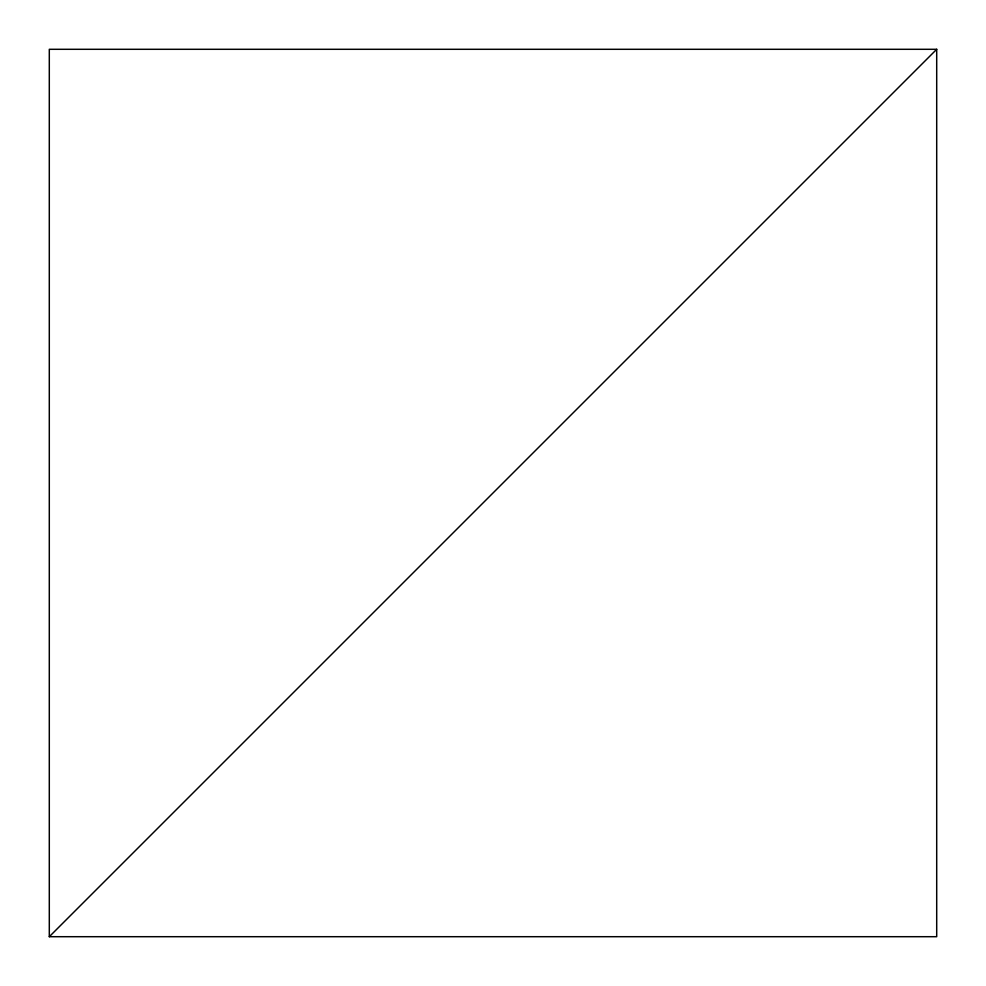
<?xml version="1.0" encoding="UTF-8"?>
<svg xmlns="http://www.w3.org/2000/svg" width="986" height="986" viewBox="0 0 986 986"><rect width="100%" height="100%" fill="white"/><g stroke="black" fill="none" stroke-linecap="round" stroke-linejoin="round"><path stroke-width="1.48" d="M49.3 936.7L936.7 49.3L49.3 49.3L49.3 936.7L936.7 936.7L936.7 49.3"/></g></svg>
